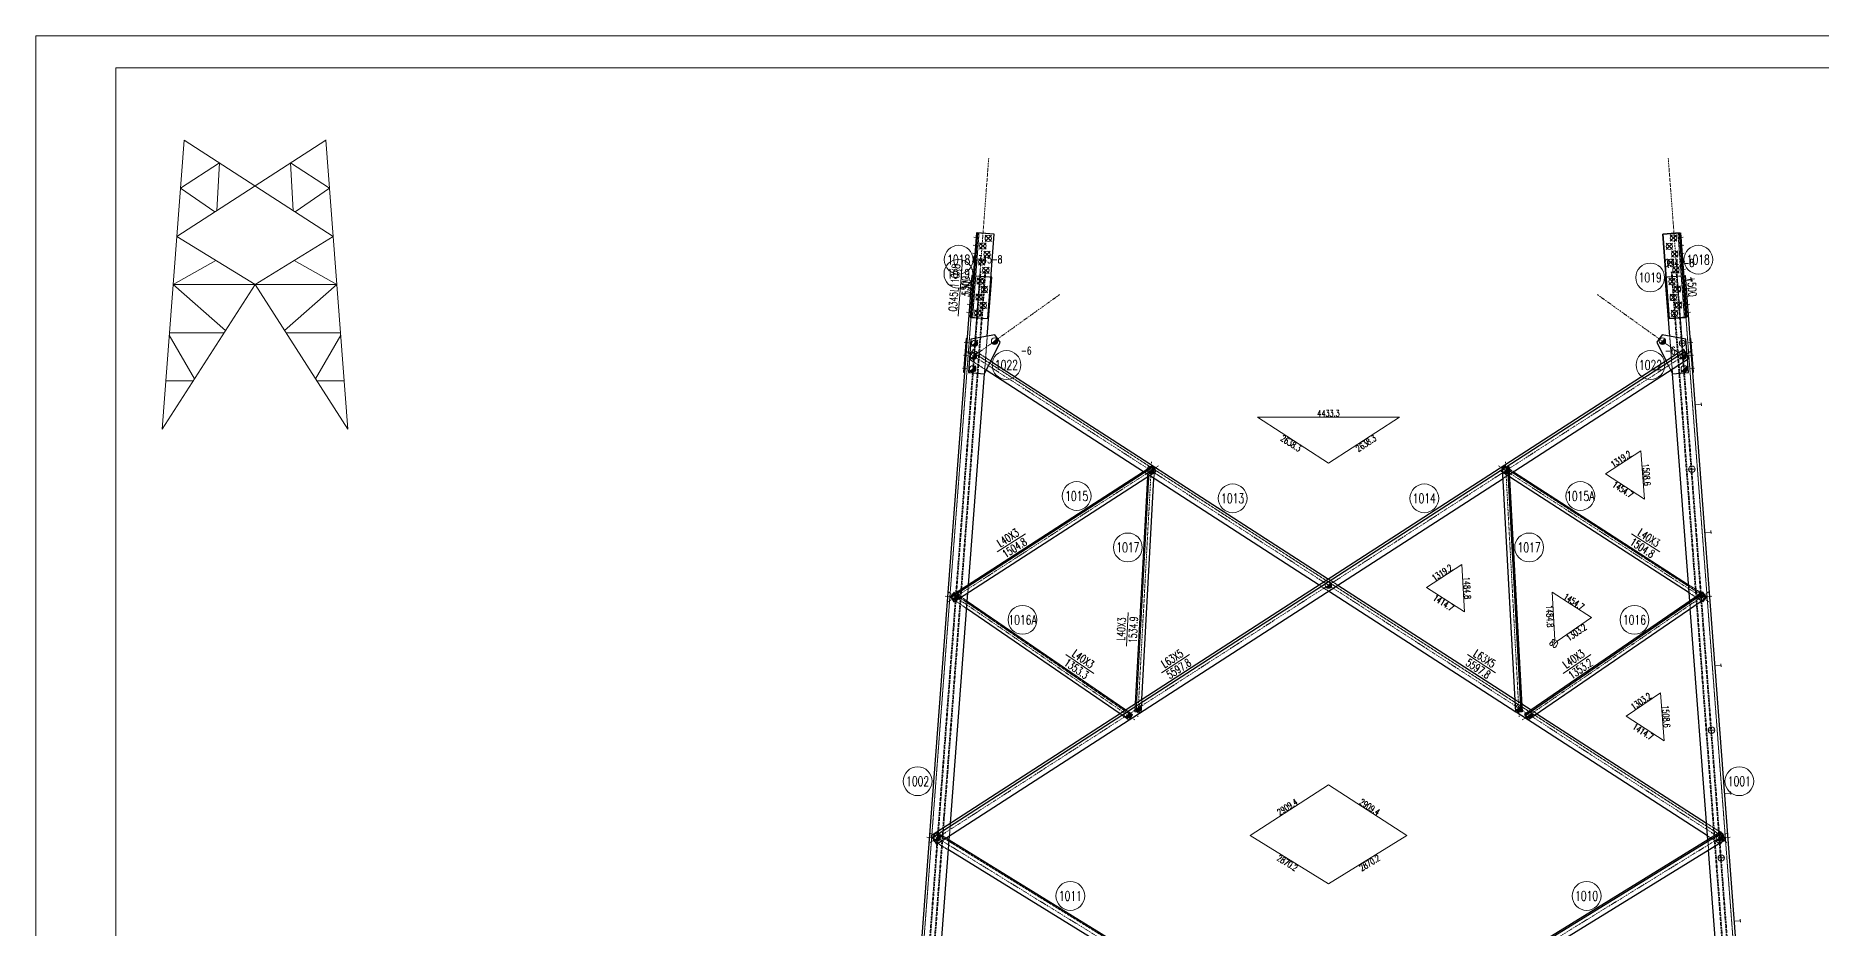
# Model space of a CAD drawing. Extents: x -13400 to 20340, y -61006 to 71674.
# Drawn here: x -13400 to -2244, y -54700 to -49126 of the extents above; entities that cross this region are included whole.
import ezdxf
from ezdxf.enums import TextEntityAlignment as Align

# ---------------------------------------------------------------- set-up
doc = ezdxf.new("R2010")
doc.units = 0
doc.header["$MEASUREMENT"] = 0
doc.linetypes.add('Dash', pattern=[2.75, 2, -0.75])
doc.linetypes.add('DashDot', pattern=[15.6, 9, -3, 0.6, -3])
doc.layers.get('0').update_dxf_attribs({"linetype": 'CONTINUOUS', "lineweight": 25})
doc.styles.get("Standard").update_dxf_attribs({"font": 'simplex.shx', "width": 0.7, "height": 3, "bigfont": 'gbhzfs.shx'})

# ---------------------------------------------------------------- blocks, each defined once
blk = doc.blocks.new('StepBolt')
at = {"color": 3, "linetype": 'Continuous', "lineweight": 13}
for p, q in [((-1, 0), (1, 0)), ((0, 0), (0, -1))]:
    blk.add_line(p, q, dxfattribs=at)
blk.add_circle((0, 0), 1, dxfattribs=at)
blk = doc.blocks.new('M16X50S')
at = {"color": 3, "linetype": 'Continuous', "lineweight": 13}
blk.add_line((-1, -1), (1, 1), dxfattribs=at)
blk.add_circle((0, 0), 1, dxfattribs=at)
for radius in [0.9, 0.8, 0.7, 0.6, 0.5, 0.4, 0.3, 0.2, 0.1]:
    blk.add_arc((0, 0), radius, 225, 45, dxfattribs=at)
blk = doc.blocks.new('M20X65S')
at = {"color": 3, "linetype": 'Continuous', "lineweight": 13}
for p, q in [((-1, -1), (1, 1)), ((-1, 1), (1, -1))]:
    blk.add_line(p, q, dxfattribs=at)
blk.add_circle((0, 0), 1, dxfattribs=at)
blk = doc.blocks.new('M16X40S')
at = {"color": 3, "linetype": 'Continuous', "lineweight": 13}
blk.add_line((-0.707, -0.707), (0.707, 0.707), dxfattribs=at)
blk.add_circle((0, 0), 1, dxfattribs=at)
for radius in [0.9, 0.8, 0.7, 0.6, 0.5, 0.4, 0.3, 0.2, 0.1]:
    blk.add_arc((0, 0), radius, 225, 45, dxfattribs=at)

msp = doc.modelspace()

# ---------------------------------------------------------------- linework, layer by layer
at = {"color": 7, "linetype": 'Continuous', "lineweight": 18}
for p, q in [((-13400.26316, -49126.00648), (3419.73684, -49126.00648)), ((-13400.26316, -61006.00648), (-13400.26316, -49126.00648)), ((-12900.26316, -49326.00648), (3219.73684, -49326.00648)), ((-12900.26316, -60806.00648), (-12900.26316, -49326.00648))]:
    msp.add_line(p, q, dxfattribs=at)
at = {"color": 7, "linetype": 'Continuous', "lineweight": 20}
for p, q in [((-12473.2965, -49777.60169), (-12609.96316, -51582.7825)), ((-11586.62984, -49777.60169), (-12518.85206, -50379.32863)), ((-12473.2965, -49777.60169), (-11541.07428, -50379.32862)), ((-11586.62983, -49777.60169), (-11449.96316, -51582.7825)), ((-12251.63021, -49920.68169), (-12496.07406, -50078.46506)), ((-12251.63042, -49920.68179), (-12267.68764, -50217.20805)), ((-11808.29927, -49920.68299), (-11792.24072, -50217.20675)), ((-11808.29841, -49920.68284), (-11563.85253, -50078.46491)), ((-12496.07428, -50078.46516), (-12281.13045, -50225.88506)), ((-11563.85205, -50078.46516), (-11778.7979, -50225.88376)), ((-12518.85207, -50379.32863), (-12029.96635, -50680.1919)), ((-11541.07427, -50379.32862), (-12029.96311, -50680.19206)), ((-12274.40915, -50529.76023), (-12541.62941, -50680.19185)), ((-11785.51867, -50529.76035), (-11518.29591, -50680.19243)), ((-12029.96315, -50680.19209), (-12609.96316, -51582.78251)), ((-12541.62983, -50680.19209), (-11518.2965, -50680.19209)), ((-12541.62973, -50680.19217), (-12214.64682, -50967.59513)), ((-12029.96318, -50680.19209), (-11449.96317, -51582.78251)), ((-11518.2966, -50680.19217), (-11845.27951, -50967.59513)), ((-12564.40761, -50981.05556), (-12223.29648, -50981.05556)), ((-11495.51872, -50981.05556), (-11836.62984, -50981.05556)), ((-12565.61548, -50997.00991), (-12407.9802, -51268.45858)), ((-11494.31085, -50997.00991), (-11651.94613, -51268.45858)), ((-12587.18539, -51281.91903), (-12416.62982, -51281.91904)), ((-11472.74094, -51281.91903), (-11643.29651, -51281.91904))]:
    msp.add_line(p, q, dxfattribs=at)
at = {"color": 2, "linetype": 'DashDot', "lineweight": 15}
for p, q in [((-7445.92577, -49890.32367), (-7539.53582, -51126.78521)), ((-3199.81255, -49890.32367), (-3106.20249, -51126.78521)), ((-7499.52507, -50598.29762), (-8222.86916, -60152.68929)), ((-7494.53934, -50598.67508), (-8217.88343, -60153.06675)), ((-7469.61068, -50600.56237), (-8192.95477, -60154.95405)), ((-7464.62495, -50600.93983), (-8187.96903, -60155.33151)), ((-3181.11337, -50600.93983), (-2457.76928, -60155.33151)), ((-3176.12763, -50600.56237), (-2452.78355, -60154.95405)), ((-3151.19897, -50598.67508), (-2427.85489, -60153.06675)), ((-3146.21324, -50598.29762), (-2422.86916, -60152.68929)), ((-7002.75648, -50742.77579), (-7539.53872, -51126.78728)), ((-3642.98473, -50742.77372), (-3106.20249, -51126.78521)), ((-3059.99011, -51096.95623), (-7813.52331, -54165.24714)), ((-7585.74552, -51096.95797), (-2832.21502, -54165.24715)), ((-6384.96658, -51812.33924), (-7699.63398, -52660.9294)), ((-6428.22864, -51787.18209), (-6514.46768, -53379.74577)), ((-4260.77267, -51812.35112), (-2946.06216, -52660.95509)), ((-4217.52568, -51787.20898), (-4131.27749, -53379.79581)), ((-7698.81784, -52599.9682), (-6533.34206, -53399.31348)), ((-2946.95666, -52599.99392), (-4112.43235, -53399.32458)), ((-7814.16979, -54106.58418), (-5322.88435, -55639.7365)), ((-2831.58388, -54106.59394), (-5322.87469, -55639.74066))]:
    msp.add_line(p, q, dxfattribs=at)
at = {"color": 1, "linetype": 'Dash', "lineweight": 20}
for p, q in [((-7506.39265, -50357.09086), (-7546.4034, -50885.57846)), ((-3139.34567, -50357.09086), (-3099.33492, -50885.57846)), ((-7536.68996, -50625.56979), (-8255.50452, -60120.13268)), ((-7431.98959, -50633.49645), (-7536.68996, -50625.56979)), ((-3213.74873, -50633.49645), (-3109.04836, -50625.56979)), ((-3109.04836, -50625.56979), (-2390.23379, -60120.13268)), ((-7563.79411, -51118.26843), (-7543.1862, -51086.34174)), ((-7543.1862, -51086.34174), (-7433.0845, -51157.40973)), ((-7472.6765, -51237.14748), (-7454.85115, -51001.69882)), ((-3173.06151, -51237.15144), (-3190.88707, -51001.70009)), ((-7564.7493, -51147.40754), (-7563.79411, -51118.26843)), ((-7461.27977, -51214.19463), (-7564.7493, -51147.40754)), ((-7551.3209, -51098.94438), (-2852.40186, -54131.98318)), ((-3212.65457, -51157.4102), (-3184.45966, -51214.19533)), ((-3079.6358, -51146.53406), (-3081.75386, -51118.55744)), ((-6441.8332, -51816.48848), (-6524.82792, -53349.13993)), ((-6441.34733, -51872.53639), (-6478.22633, -51848.73189)), ((-6449.82146, -51816.05533), (-6453.29768, -51880.25009)), ((-6427.85373, -51817.24649), (-6449.82146, -51816.05533)), ((-6410.42086, -51828.20644), (-6427.85373, -51817.24649)), ((-6413.78477, -51890.32736), (-6410.42086, -51828.20644)), ((-4246.41443, -51845.42335), (-4224.72015, -51811.81742)), ((-4192.45759, -51880.25078), (-4246.41443, -51845.42335)), ((-4231.96993, -51890.33792), (-4193.26432, -51865.35439)), ((-4229.05901, -51818.53861), (-2964.75924, -52634.60404)), ((-4224.72015, -51811.81742), (-4167.52097, -51848.73768)), ((-5322.86917, -52519.50278), (-5264.78468, -52556.99491)), ((-7685.38895, -52633.43041), (-7662.76621, -52600.44236)), ((-7583.66813, -52703.19596), (-7685.38895, -52633.43041)), ((-7667.29076, -52607.03997), (-6551.2955, -53372.44888)), ((-7662.76621, -52600.44236), (-7580.17726, -52657.08626)), ((-7576.24042, -52605.08601), (-7572.45084, -52555.03079)), ((-5322.86917, -52594.48705), (-5380.95365, -52556.99491)), ((-3073.28748, -52555.03072), (-2960.42039, -52627.88286)), ((-2982.11467, -52661.48878), (-3069.49792, -52605.08566)), ((-3062.07023, -52703.19532), (-3065.56109, -52657.08584)), ((-2960.42039, -52627.88286), (-2982.11467, -52661.48878)), ((-6530.11087, -53298.74815), (-6532.81619, -53348.70678)), ((-6492.80893, -53349.65491), (-6488.60138, -53271.95478)), ((-4157.1474, -53271.94803), (-4115.63776, -53298.7415)), ((-6569.39369, -53398.83932), (-6625.52937, -53360.33849)), ((-6589.09665, -53336.82205), (-6546.77095, -53365.85127)), ((-6546.77095, -53365.85127), (-6569.39369, -53398.83932)), ((-6532.81619, -53348.70678), (-6494.55423, -53350.78147)), ((-4151.11268, -53350.82757), (-4152.93946, -53349.64843)), ((-4056.6513, -53336.81584), (-4020.21845, -53360.33236)), ((-7790.1926, -54124.86246), (-7773.94534, -54098.4612)), ((-7778.13818, -54105.27443), (-5418.85852, -55557.18959)), ((-7773.94534, -54098.4612), (-7693.06902, -54148.23298)), ((-7691.17148, -54123.16901), (-7685.2029, -54044.33217)), ((-2960.53542, -54044.33218), (-2856.8698, -54111.24583)), ((-7790.52047, -54154.01546), (-7790.1926, -54124.86246)), ((-7697.82557, -54211.06048), (-7790.52047, -54154.01546)), ((-2874.23203, -54175.02321), (-2954.56684, -54123.16902)), ((-2947.91276, -54211.06032), (-2952.6693, -54148.23291)), ((-2850.91255, -54138.89563), (-2874.23203, -54175.02321)), ((-2856.8698, -54111.24583), (-2850.91255, -54138.89563))]:
    msp.add_line(p, q, dxfattribs=at)
at = {"color": 7, "linetype": 'Continuous', "lineweight": 13}
for p, q in [((-7609.59856, -50528.12103), (-7636.02076, -50877.12227)), ((-7216.31304, -52235.88422), (-7392.7498, -52349.77044)), ((-3429.39567, -52235.90749), (-3252.95805, -52349.79238)), ((-6574.36372, -52728.9158), (-6585.71881, -52938.60858)), ((-6962.94265, -52989.47371), (-6789.76081, -53108.25103)), ((-6190.41944, -52990.21855), (-6366.85645, -53104.10438)), ((-4455.31791, -52990.21918), (-4278.8809, -53104.10501)), ((-3682.83148, -52989.49066), (-3856.01433, -53108.2665))]:
    msp.add_line(p, q, dxfattribs=at)
at = {"color": 7, "linetype": 'Continuous', "lineweight": 30}
for p, q in [((-3094.41472, -51098.94263), (-7797.53734, -54134.69474)), ((-6416.67983, -51818.52674), (-7680.93673, -52634.57798)), ((-4203.92099, -51816.51517), (-4120.91741, -53349.18979)), ((-2978.48392, -52607.0655), (-4094.4788, -53372.46021)), ((-2867.6156, -54105.28416), (-5226.90042, -55557.19406))]:
    msp.add_line(p, q, dxfattribs=at)
at = {"color": 1, "linetype": 'Continuous', "lineweight": 18}
for p, q in [((-4879.53583, -51508.33316), (-5766.20249, -51508.33316)), ((-5766.20249, -51508.33316), (-5322.86916, -51794.49412)), ((-5322.86916, -51794.49412), (-4879.53583, -51508.33316)), ((-3371.39012, -51718.71172), (-3593.0586, -51861.79337)), ((-3348.61236, -52019.57496), (-3371.39012, -51718.71172)), ((-3593.0586, -51861.79337), (-3348.61236, -52019.57496)), ((-4488.68745, -52428.33073), (-4710.35231, -52571.41004)), ((-4472.62952, -52724.85436), (-4488.68745, -52428.33073)), ((-4710.35231, -52571.41004), (-4472.62952, -52724.85436)), ((-3680.09422, -52759.4806), (-3924.54046, -52601.69902)), ((-3924.54046, -52601.69902), (-3908.48252, -52898.22265)), ((-3895.04019, -52906.89935), (-3680.09422, -52759.4806)), ((-3908.48252, -52898.22265), (-3895.04019, -52906.89935)), ((-3248.53793, -53228.81132), (-3463.48391, -53376.23007)), ((-3225.76014, -53529.67503), (-3248.53793, -53228.81132)), ((-3463.48391, -53376.23007), (-3225.76014, -53529.67503)), ((-5322.86986, -53805.15141), (-5811.75875, -54120.71737)), ((-4833.98097, -54120.71738), (-5322.86986, -53805.15141)), ((-5811.75875, -54120.71737), (-5322.87056, -54421.58085)), ((-5322.87056, -54421.58085), (-4833.98097, -54120.71738))]:
    msp.add_line(p, q, dxfattribs=at)
at = {"color": 7, "linetype": 'Continuous', "lineweight": 30}
for points in [[(-7521.34985, -50355.95848), (-7561.3606, -50884.44608)], [(-7516.30712, -50356.34026), (-7556.31787, -50884.82785)], [(-7411.66374, -50364.2626), (-7521.34985, -50355.95848)], [(-7411.60675, -50364.26692), (-7516.30712, -50356.34026)], [(-7451.67449, -50892.7502), (-7411.66374, -50364.2626)], [(-7451.6175, -50892.75451), (-7411.60675, -50364.26692)], [(-3129.43119, -50356.34026), (-3234.13157, -50364.26692)], [(-3234.13157, -50364.26692), (-3194.12082, -50892.75451)], [(-3234.07457, -50364.2626), (-3124.38847, -50355.95848)], [(-3194.06382, -50892.7502), (-3234.07457, -50364.2626)], [(-3089.42044, -50884.82785), (-3129.43119, -50356.34026)], [(-3124.38847, -50355.95848), (-3084.37772, -50884.44608)], [(-7551.64715, -50624.43741), (-8247.0592, -59809.88491)], [(-7536.68996, -50625.56979), (-7551.64715, -50624.43741)], [(-7454.85115, -51001.69882), (-7427.00385, -50633.87391)], [(-7427.00385, -50633.87391), (-7431.98959, -50633.49645)], [(-3218.73446, -50633.87391), (-3213.74873, -50633.49645)], [(-3190.88707, -51001.70009), (-3218.73446, -50633.87391)], [(-3109.04836, -50625.56979), (-3094.09116, -50624.43741)], [(-3094.09116, -50624.43741), (-2398.67911, -59809.88491)], [(-7561.3606, -50884.44608), (-7451.67449, -50892.7502)], [(-7556.31787, -50884.82785), (-7451.6175, -50892.75451)], [(-3194.12082, -50892.75451), (-3089.42044, -50884.82785)], [(-3084.37772, -50884.44608), (-3194.06382, -50892.7502)], [(-3102.54941, -51086.33998), (-7805.67203, -54122.09209)], [(-7587.59245, -51017.85043), (-7603.44577, -51227.25118)], [(-7597.46299, -51227.70412), (-7581.60967, -51018.30337)], [(-7581.60967, -51018.30337), (-7587.59245, -51017.85043)], [(-7556.53783, -51020.19754), (-7572.39114, -51229.59829)], [(-7407.6929, -50993.11984), (-7556.53783, -51020.19754)], [(-7472.6765, -51237.14748), (-7374.52827, -51039.47831)], [(-7374.52827, -51039.47831), (-7407.6929, -50993.11984)], [(-3238.04536, -50993.11988), (-3271.20999, -51039.47834)], [(-3271.20999, -51039.47834), (-3212.65457, -51157.4102)], [(-3089.20019, -51020.20149), (-3238.04536, -50993.11988)], [(-3068.38371, -51139.27111), (-3102.54941, -51086.33998)], [(-3081.75386, -51118.55744), (-3089.20019, -51020.20149)], [(-3058.14616, -51017.84648), (-3064.12895, -51018.29942)], [(-3064.12895, -51018.29942), (-3048.27563, -51227.70017)], [(-3042.29285, -51227.24722), (-3058.14616, -51017.84648)], [(-7433.0845, -51157.40973), (-5322.86917, -52519.50278)], [(-4193.26432, -51865.35439), (-3068.38371, -51139.27111)], [(-3073.34687, -51229.60224), (-3079.6358, -51146.53406)], [(-7603.44577, -51227.25118), (-7597.46299, -51227.70412)], [(-7572.45084, -52555.03079), (-7472.6765, -51237.14748)], [(-7572.39114, -51229.59829), (-7472.6765, -51237.14748)], [(-6478.22633, -51848.73189), (-7461.27977, -51214.19463)], [(-3184.45966, -51214.19533), (-3173.06151, -51237.15144)], [(-3173.06151, -51237.15144), (-3073.34687, -51229.60224)], [(-3065.56109, -52657.08584), (-3173.06151, -51237.15144)], [(-3048.27563, -51227.70017), (-3042.29285, -51227.24722)], [(-6421.01849, -51811.80543), (-7685.2754, -52627.85667)], [(-7663.58207, -52661.46321), (-6399.32516, -51845.41197)], [(-5380.95365, -52556.99491), (-6441.34733, -51872.53639)], [(-6399.32516, -51845.41197), (-6421.01849, -51811.80543)], [(-4235.33325, -51828.23365), (-4217.90044, -51817.27341)], [(-4152.87044, -53350.92291), (-4235.33325, -51828.23365)], [(-4217.90044, -51817.27341), (-4195.93273, -51816.08189)], [(-4195.93273, -51816.08189), (-4112.92915, -53348.75652)], [(-4167.52097, -51848.73768), (-3073.28748, -52555.03072)], [(-7771.50633, -54175.02322), (-4231.96993, -51890.33792)], [(-6453.29768, -51880.25009), (-6530.11087, -53298.74815)], [(-6488.60138, -53271.95478), (-6413.78477, -51890.32736)], [(-3069.49792, -52605.08566), (-4192.45759, -51880.25078)], [(-7685.2754, -52627.85667), (-7663.58207, -52661.46321)], [(-7685.2029, -54044.33217), (-7576.24042, -52605.08601)], [(-7580.17726, -52657.08626), (-6589.09665, -53336.82205)], [(-4152.93946, -53349.64843), (-5322.86917, -52594.48705)], [(-5264.78468, -52556.99491), (-4157.1474, -53271.94803)], [(-2983.00849, -52600.46791), (-4099.00337, -53365.86262)], [(-4076.38052, -53398.8506), (-2960.38564, -52633.45589)], [(-2960.38564, -52633.45589), (-2983.00849, -52600.46791)], [(-6625.52937, -53360.33849), (-7583.66813, -52703.19596)], [(-2952.6693, -54148.23291), (-3062.07023, -52703.19532)], [(-4115.63776, -53298.7415), (-4056.6513, -53336.81584)], [(-6494.55423, -53350.78147), (-6492.87486, -53350.87253)], [(-6492.87486, -53350.87253), (-6492.80893, -53349.65491)], [(-4112.92915, -53348.75652), (-4152.87044, -53350.92291)], [(-2954.56684, -54123.16902), (-4151.11268, -53350.82757)], [(-4099.00337, -53365.86262), (-4076.38052, -53398.8506)], [(-4020.21845, -53360.33236), (-2960.53542, -54044.33218)], [(-2871.80846, -54098.47095), (-5231.09329, -55550.38085)], [(-2842.45839, -54146.16343), (-2871.80846, -54098.47095)], [(-7805.67203, -54122.09209), (-7771.50633, -54175.02322)], [(-7797.85395, -55532.29941), (-7691.17148, -54123.16901)], [(-6592.47768, -54891.29834), (-7697.82557, -54211.06048)], [(-7693.06902, -54148.23298), (-6536.67561, -54859.88457)], [(-5201.74322, -55598.07334), (-2842.45839, -54146.16343)], [(-2847.88428, -55532.30048), (-2947.91276, -54211.06032)]]:
    msp.add_lwpolyline(points, dxfattribs=at)
at = {"color": 3, "linetype": 'Continuous', "lineweight": 20}
for points in [[(-7538.5718, -50384.7405), (-7508.65741, -50387.00526)], [(-3107.16651, -50384.7405), (-3137.08091, -50387.00526)], [(-7549.8956, -50534.31246), (-7519.98121, -50536.57722)], [(-7546.121, -50484.45514), (-7516.20661, -50486.7199)], [(-7542.3464, -50434.59782), (-7512.43201, -50436.86258)], [(-3103.39192, -50434.59782), (-3133.30631, -50436.86258)], [(-3099.61732, -50484.45514), (-3129.53171, -50486.7199)], [(-3095.84272, -50534.31246), (-3125.75711, -50536.57722)], [(-7553.6702, -50584.16978), (-7523.75581, -50586.43454)], [(-3092.06812, -50584.16978), (-3121.98251, -50586.43454)], [(-3051.18563, -50661.30359), (-3052.69547, -50641.36066)], [(-7576.41831, -50752.93406), (-7546.50392, -50755.19882)], [(-7572.64371, -50703.07674), (-7542.72932, -50705.3415)], [(-7568.86911, -50653.21942), (-7538.95472, -50655.48418)], [(-3073.09461, -50703.07674), (-3103.009, -50705.3415)], [(-3069.32001, -50752.93406), (-3099.2344, -50755.19882)], [(-3051.94055, -50651.33212), (-3091.8264, -50654.3518)], [(-7583.96751, -50852.6487), (-7554.05311, -50854.91346)], [(-7580.19291, -50802.79138), (-7550.27851, -50805.05614)], [(-3065.54541, -50802.79138), (-3095.4598, -50805.05614)], [(-3061.77081, -50852.6487), (-3091.6852, -50854.91346)], [(-7598.31128, -51042.11047), (-7568.39689, -51044.37523)], [(-3047.42733, -51042.10652), (-3077.34173, -51044.37128)], [(-7610.39, -51201.6539), (-7580.47561, -51203.91866)], [(-7604.35064, -51121.88219), (-7574.43625, -51124.14694)], [(-3041.38797, -51121.87823), (-3071.30237, -51124.14299)], [(-3035.34862, -51201.64995), (-3065.26301, -51203.91471)], [(-2993.1608, -51427.73259), (-3033.04666, -51430.75227)], [(-2992.40588, -51437.70405), (-2993.91572, -51417.76113)], [(-2932.76722, -52225.44972), (-2972.65307, -52228.4694)], [(-2932.0123, -52235.42118), (-2933.52214, -52215.47825)], [(-7718.23923, -52626.19558), (-7688.32484, -52628.46034)], [(-2927.49915, -52626.19471), (-2957.41354, -52628.45947)], [(-2869.76996, -53057.55778), (-2909.65582, -53060.57746)], [(-2869.01504, -53067.52924), (-2870.52488, -53047.58631)], [(-2809.37638, -53855.2749), (-2849.26224, -53858.29458)], [(-2808.62146, -53865.24637), (-2810.1313, -53845.30344)], [(-7832.12811, -54130.51286), (-7802.21372, -54132.77762)], [(-2813.61019, -54130.51297), (-2843.52459, -54132.77773)], [(-2748.98279, -54652.99203), (-2788.86865, -54656.01171)], [(-2748.22787, -54662.96349), (-2749.73771, -54643.02057)]]:
    msp.add_lwpolyline(points, dxfattribs=at)
at = {"color": 3, "linetype": 'Continuous', "lineweight": 13}
for centre in [(-12473.2965, -49777.60169), (-12473.2965, -49777.60169), (-11586.62984, -49777.60169), (-11586.62983, -49777.60169), (-12251.63042, -49920.68179), (-12251.63021, -49920.68169), (-11808.29927, -49920.68299), (-11808.29841, -49920.68284), (-12496.07428, -50078.46516), (-12496.07406, -50078.46506), (-11563.85253, -50078.46491), (-11563.85205, -50078.46516), (-12281.13045, -50225.88506), (-12267.68764, -50217.20805), (-11792.24072, -50217.20675), (-11778.7979, -50225.88376), (-12518.85207, -50379.32863), (-12518.85206, -50379.32863), (-11541.07428, -50379.32862), (-11541.07427, -50379.32862), (-12274.40915, -50529.76023), (-11785.51867, -50529.76035), (-12541.62983, -50680.19209), (-12541.62973, -50680.19217), (-12541.62941, -50680.19185), (-12029.96635, -50680.1919), (-12029.96318, -50680.19209), (-12029.96315, -50680.19209), (-12029.96311, -50680.19206), (-11518.2966, -50680.19217), (-11518.2965, -50680.19209), (-11518.29591, -50680.19243), (-12564.40761, -50981.05556), (-12223.29648, -50981.05556), (-12214.64682, -50967.59513), (-11845.27951, -50967.59513), (-11836.62984, -50981.05556), (-11495.51872, -50981.05556), (-12565.61548, -50997.00991), (-11494.31085, -50997.00991), (-12587.18539, -51281.91903), (-12416.62982, -51281.91904), (-12407.9802, -51268.45858), (-11651.94613, -51268.45858), (-11643.29651, -51281.91904), (-11472.74094, -51281.91903), (-12609.96316, -51582.7825), (-12609.96316, -51582.78251), (-11449.96317, -51582.78251), (-11449.96316, -51582.7825)]:
    msp.add_circle(centre, 0.2, dxfattribs=at)
at = {"color": 7, "linetype": 'Continuous', "lineweight": 13}
for centre in [(-7635.02999, -50613.11035), (-7633.40426, -50524.64731), (-3012.33406, -50524.64731), (-3312.84368, -50635.98442), (-7334.93128, -51182.34056), (-3310.80716, -51182.34194), (-6896.12845, -52000.64633), (-5921.79052, -52015.08108), (-4723.94591, -52015.07985), (-3749.59355, -52000.66457), (-6576.34115, -52321.57893), (-4069.41017, -52321.61162), (-7234.7765, -52773.93324), (-3410.99832, -52773.95422), (-7889.9695, -53781.818), (-2755.76881, -53781.818), (-6935.63237, -54498.11922), (-3710.12348, -54498.12742)]:
    msp.add_circle(centre, 90, dxfattribs=at)

# ---------------------------------------------------------------- block references
at = {"color": 3, "linetype": 'Continuous', "lineweight": 13}
for name, p, xscale, yscale, zscale in [('M20X65S', (-7482.46063, -50439.13165), 20.00000000000454, 20.00000000000454, 20.00000000000454), ('M20X65S', (-7448.77163, -50391.53909), 20.00000000000454, 20.00000000000454, 20.00000000000454), ('M20X65S', (-3193.19208, -50441.39641), 20.00000000000454, 20.00000000000454, 20.00000000000454), ('M20X65S', (-3167.05229, -50389.27433), 20.00000000000454, 20.00000000000454, 20.00000000000454), ('M20X65S', (-7490.00982, -50538.84629), 20.00000000000454, 20.00000000000454, 20.00000000000454), ('M20X65S', (-7456.32083, -50491.25373), 20.00000000000454, 20.00000000000454, 20.00000000000454), ('M20X65S', (-3185.64288, -50541.11105), 20.00000000000454, 20.00000000000454, 20.00000000000454), ('M20X65S', (-3159.50309, -50488.98897), 19.99999999998182, 19.99999999998182, 19.99999999998182), ('M20X65S', (-7499.06886, -50658.50386), 20.00000000000454, 20.00000000000454, 20.00000000000454), ('M20X65S', (-7463.87003, -50590.96837), 20.00000000000454, 20.00000000000454, 20.00000000000454), ('M20X65S', (-3176.58385, -50660.76862), 20.00000000000454, 20.00000000000454, 20.00000000000454), ('M20X65S', (-3151.95389, -50588.70361), 19.99999999998182, 19.99999999998182, 19.99999999998182), ('M20X65S', (-7506.61806, -50758.2185), 20.00000000000454, 20.00000000000454, 20.00000000000454), ('M20X65S', (-7472.92907, -50710.62594), 20.00000000000454, 20.00000000000454, 20.00000000000454), ('M20X65S', (-3169.03465, -50760.48326), 20.00000000000454, 20.00000000000454, 20.00000000000454), ('M20X65S', (-3142.89486, -50708.36118), 19.99999999998182, 19.99999999998182, 19.99999999998182), ('M20X65S', (-7514.16726, -50857.93314), 20.00000000000454, 20.00000000000454, 20.00000000000454), ('M20X65S', (-7480.47827, -50810.34058), 20.00000000000454, 20.00000000000454, 20.00000000000454), ('M20X65S', (-3161.48545, -50860.1979), 20.00000000000454, 20.00000000000454, 20.00000000000454), ('M20X65S', (-3135.34566, -50808.07582), 19.99999999998182, 19.99999999998182, 19.99999999998182), ('M16X50S', (-7533.49647, -51047.0135), 20.00000000000454, 20.00000000000454, 20.00000000000454), ('M16X40S', (-7409.40681, -51033.69153), 20.00000000000454, 20.00000000000454, 20.00000000000454), ('M16X40S', (-3236.33148, -51033.69155), 20.00000000000454, 20.00000000000454, 20.00000000000454), ('StepBolt', (-3112.24155, -51047.01745), 19.99999999998182, 19.99999999998182, 19.99999999998182), ('M16X50S', (-7545.57518, -51206.55692), 20.00000000000454, 20.00000000000454, 20.00000000000454), ('M16X50S', (-7539.53582, -51126.78521), 20.00000000000454, 20.00000000000454, 20.00000000000454), ('M16X50S', (-3106.20949, -51126.78972), 19.99999999998182, 19.99999999998182, 19.99999999998182), ('M16X50S', (-3100.16283, -51206.56088), 19.99999999998182, 19.99999999998182, 19.99999999998182), ('M16X40S', (-6431.2048, -51842.18613), 20.00000000000454, 20.00000000000454, 20.00000000000454), ('M16X40S', (-4214.57992, -51842.21607), 20.00000000000454, 20.00000000000454, 20.00000000000454), ('StepBolt', (-3052.70719, -51833.38543), 19.99999999998182, 19.99999999998182, 19.99999999998182), ('M16X40S', (-5322.88345, -52557.59924), 20.00000000000454, 20.00000000000454, 20.00000000000454), ('M16X50S', (-7653.42465, -52631.10169), 20.00000000000454, 20.00000000000454, 20.00000000000454), ('StepBolt', (-2992.3136, -52631.10256), 19.99999999998182, 19.99999999998182, 19.99999999998182), ('M16X40S', (-6511.49152, -53324.81706), 20.00000000000454, 20.00000000000454, 20.00000000000454), ('M16X40S', (-4134.25693, -53324.81053), 20.00000000000454, 20.00000000000454, 20.00000000000454), ('M16X40S', (-6578.70558, -53368.20211), 20.00000000000454, 20.00000000000454, 20.00000000000454), ('M16X40S', (-4067.04283, -53368.19561), 20.00000000000454, 20.00000000000454, 20.00000000000454), ('StepBolt', (-2929.31635, -53463.21062), 19.99999999998182, 19.99999999998182, 19.99999999998182), ('M16X50S', (-7767.31361, -54135.41995), 20.00000000000454, 20.00000000000454, 20.00000000000454), ('M16X50S', (-2878.42472, -54135.41984), 19.99999999998182, 19.99999999998182, 19.99999999998182), ('StepBolt', (-2868.92276, -54260.92775), 19.99999999998182, 19.99999999998182, 19.99999999998182)]:
    msp.add_blockref(name, p, dxfattribs=dict(at, xscale=xscale, yscale=yscale, zscale=zscale))

# ---------------------------------------------------------------- texts
at = {"color": 7, "linetype": 'Continuous', "lineweight": 13, "width": 0.7}
for s, p in [('1018', (-7633.40426, -50524.64731)), ('1018', (-3012.33406, -50524.64731)), ('1019', (-7635.02999, -50613.11035)), ('1019', (-3312.84368, -50635.98442)), ('1022', (-7334.93128, -51182.34056)), ('1022', (-3310.80716, -51182.34194)), ('1015', (-6896.12845, -52000.64633)), ('1013', (-5921.79052, -52015.08108)), ('1014', (-4723.94591, -52015.07985)), ('1015A', (-3749.59355, -52000.66457)), ('1017', (-6576.34115, -52321.57893)), ('1017', (-4069.41017, -52321.61162)), ('1016A', (-7234.7765, -52773.93324)), ('1016', (-3410.99832, -52773.95422)), ('1002', (-7889.9695, -53781.818)), ('1001', (-2755.76881, -53781.818)), ('1011', (-6935.63237, -54498.11922)), ('1010', (-3710.12348, -54498.12742))]:
    msp.add_text(s, height=60, dxfattribs=at).set_placement(p, align=Align.MIDDLE_CENTER)
for s, p in [('Q345-8', (-7545.02999, -50523.11035)), ('Q345-8', (-3222.84368, -50545.98442)), ('-6', (-7244.93128, -51092.34056)), ('-6', (-3220.80716, -51092.34194))]:
    msp.add_text(s, height=48, dxfattribs=at).set_placement(p, align=Align.MIDDLE_LEFT)
for s, rotation, p in [('Q345L110X8', 85.670509118, (-7660.20265, -50699.7907)), ('+500', 85.670509118, (-7594.32458, -50691.40671)), ('+500', 274.329490882, (-3051.41373, -50691.40671)), ('530', 85.670509118, (-7585.41667, -50705.4526)), ('L40X3', 32.841392098, (-7324.86892, -52261.3212)), ('L40X3', 327.159038987, (-3320.83847, -52261.34438)), ('1504.8', 32.841392098, (-7284.19393, -52324.33346)), ('1504.8', 327.159038987, (-3361.51525, -52324.35549)), ('L40X3', 86.900399282, (-6617.48626, -52831.73181)), ('1534.9', 86.900399282, (-6542.59627, -52835.79258)), ('L40X3', 325.555597713, (-6855.14291, -53017.93607)), ('L63X5', 32.841266257, (-6298.97468, -53015.65484)), ('L63X5', 327.158733743, (-4346.76265, -53015.65549)), ('L40X3', 34.443915522, (-3790.63182, -53017.95235)), ('1353.3', 325.555597713, (-6897.56055, -53079.78867)), ('5597.8', 32.841266257, (-6258.30122, -53078.66809)), ('5597.8', 327.158733743, (-4387.43616, -53078.66871)), ('1353.2', 34.443915522, (-3748.21399, -53079.80481))]:
    msp.add_text(s, height=50, rotation=rotation, dxfattribs=at).set_placement(p, align=Align.MIDDLE_CENTER)
at = {"color": 7, "linetype": 'Continuous', "lineweight": 20, "width": 0.7}
for s, rotation, p in [('4433.3', 0.000000155, (-5322.86916, -51484.33316)), ('2638.3', 327.158733743, (-5557.55135, -51671.57787)), ('2638.3', 32.841266257, (-5088.18697, -51671.57787)), ('1319.2', 32.841266257, (-3495.23988, -51770.08832)), ('1508.6', 274.329490882, (-3336.06973, -51867.33153)), ('1454.7', 327.159157611, (-3483.85085, -51960.84849)), ('1319.2', 32.841266257, (-4612.5354, -52479.70615)), ('1484.8', 273.099766993, (-4456.6936, -52575.29475)), ('1414.7', 327.158733743, (-4604.50644, -52668.29643)), ('1454.7', 327.159157611, (-3789.30196, -52660.42548)), ('1484.8', 273.099766993, (-3940.47637, -52751.25863)), ('1303.2', 34.443923739, (-3773.99282, -52852.9823)), ('80', 327.158733743, (-3914.77688, -52922.72523)), ('1303.2', 34.443923739, (-3369.58531, -53282.72837)), ('1508.6', 274.329490882, (-3213.21752, -53377.43137)), ('1414.7', 327.158733743, (-3357.63755, -53473.11678)), ('2909.4', 32.841265301, (-5580.32983, -53942.77016)), ('2909.4', 327.158733743, (-5065.40989, -53942.77017)), ('2870.2', 328.391714524, (-5579.89327, -54291.58874)), ('2870.2', 31.608211041, (-5065.84717, -54291.58876))]:
    msp.add_text(s, height=40, rotation=rotation, dxfattribs=at).set_placement(p, align=Align.MIDDLE_CENTER)

doc.saveas('drawing.dxf')
